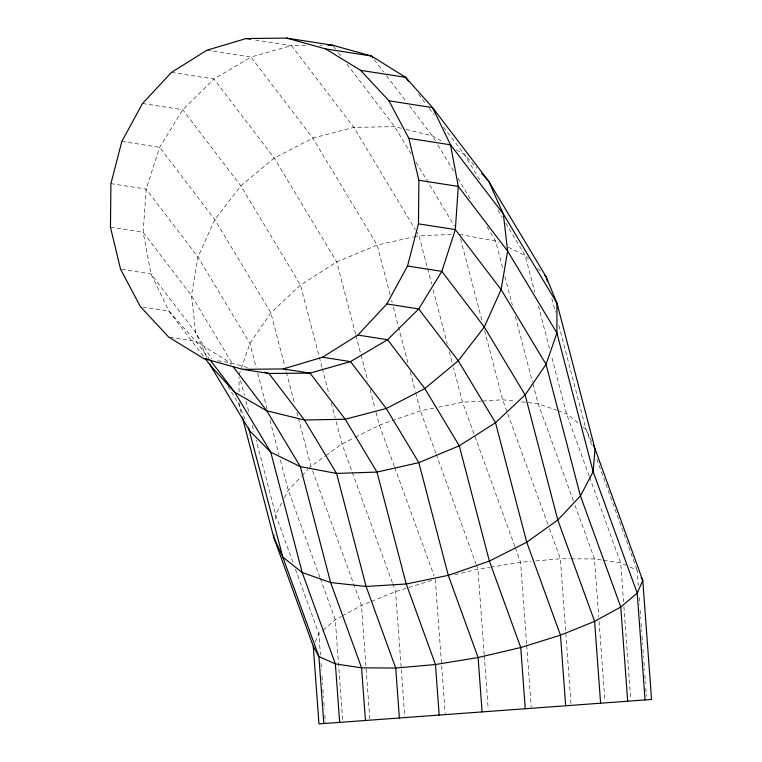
<?xml version="1.0" encoding="UTF-8"?>
<svg xmlns="http://www.w3.org/2000/svg" width="762" height="762" viewBox="0 0 762 762"><rect width="100%" height="100%" fill="white"/><g stroke="black" fill="none" stroke-linecap="round" stroke-linejoin="round"><path stroke-width="0.57" stroke-dasharray="3.81 2.86" d="M239.058 402.298L239.049 404.593L241.745 414.899M239.058 391.954L239.068 377.009M275.234 519.112L275.606 514.56L256.146 440.055M239.078 374.714L249.926 343.414L270.872 312.82L300.476 285.026L336.728 261.928L377.152 245.088L413.347 236.944M315.125 642.071L318.849 633.708L322.316 630.774M281.683 502.958L275.606 514.56L292.989 562.442M284.445 497.681L288.303 490.299L301.247 476.555M302.057 475.698L307.715 469.678M308.524 468.82L310.953 466.239L325.069 456.133M323.183 630.041L335.299 619.782L341.338 616.468M326.012 455.466L342.014 444.008L354.463 437.712M342.338 615.915L361.464 605.419L370.265 601.847M355.502 437.188L379.362 425.129L420.462 410.88L434.102 408.07M371.37 601.409L395.573 591.598L433.035 579.968M454.895 574.672L477.945 569.262L489.471 567.366M414.471 236.687L418.995 235.668L451.094 234.582M438.645 407.137L462.515 402.231L481.403 401.079M490.633 567.176L520.598 562.261L531.114 561.337M535.791 560.918L560.346 558.746L569.757 558.803M482.584 401.002L502.653 399.774L515.655 401.212M305.543 45.444L291.446 45.568L255.394 40.043M319.63 45.32L321.974 45.301M570.938 558.813L594.484 558.956L602.456 560.156M521.57 401.86L538.124 403.689L556.708 410.223M603.599 560.318L620.687 562.88L625.831 565.175M217.703 360.769L230.019 362.645L248.336 367.741M206.845 50.235L250.993 57.083L291.446 45.568L353.863 127.397L415.347 229.6M171.498 72.4L213.922 78.972L250.993 57.083L312.801 138.122L377.152 245.088L390.382 295.751M142.513 103.499L182.766 109.747L240.811 185.852L300.476 285.026L319.002 355.94M121.844 141.437L159.649 147.314L214.798 219.608L270.872 312.82L284.931 366.636M110.919 183.623L146.152 189.109L197.958 257.023L249.926 343.414L256.223 367.513M110.461 227.181L143.189 232.277L191.453 295.542L232.972 364.569M121.653 269.319L150.962 273.882L195.72 332.556L211.588 358.94M142.694 307L168.945 311.096L195.91 341.366L208.836 358.321M169.916 337.309L195.91 341.366L230.019 362.645L231.458 364.531M459.41 234.296L495.643 241.078L498.815 242.63M401.488 128.292L394.64 126.616L353.863 127.397L312.801 138.122L274.244 158.058L240.811 185.852L214.798 219.608L197.958 257.023L191.453 295.542L195.72 332.556L206.654 357.016M406.06 129.407L432.33 135.827L442.351 141.637M557.794 410.613L566.537 413.69L579.472 423.967M629.955 567.023L637.165 570.243L638.289 585.559M508.321 247.279L525.218 255.546L528.561 258.928M456.371 149.771L464.382 154.41L476.888 168.192M583.168 426.901L585.94 429.101L591.674 441.589M537.762 268.243L541.106 271.634M418.49 94.24L426.377 104.585M429.244 108.347L434.264 114.929M443.589 127.149L464.382 154.41L479.593 179.699M374.332 59.798L383.648 71.999M386.505 75.752L406.556 102.032M409.423 105.794L432.33 135.827L435.378 140.884M333.27 46.158L335.432 48.997M338.318 52.778L341.205 56.569M346.986 64.141L394.64 126.616L411.747 155.057M203.311 356.14L168.945 311.096L150.962 273.882L143.189 232.277L146.152 189.109L159.649 147.314L182.766 109.747L213.922 78.972L274.244 158.058L336.728 261.928L355.644 334.337M497.843 210.036L502.101 217.113M505.749 223.18L525.218 255.546L534.8 292.217M437.807 144.932L454.247 172.26M457.905 178.337L470.078 198.577M487.118 226.914L495.643 241.078L502.825 268.557M416.023 162.173L454.523 226.171M415.957 230.61L418.995 235.668L431.606 283.912M228.067 386.334L239.049 404.593L246.259 422.215M591.588 444.656L585.94 429.101L558.098 322.545M596.827 459.105L637.165 570.243M589.169 476.031L566.537 413.69L551.269 355.244M589.569 477.145L620.687 562.88L623.545 601.828M573.395 500.872L538.124 403.689L532.743 383.076M575.024 505.339L594.484 558.956L598.732 616.763M547.84 524.285L502.653 399.774L484.337 329.679M549.45 528.733L560.346 558.746L571.033 704.183M514.912 546.592L462.515 402.231L453.514 367.77M515.322 547.716L520.598 562.261L526.618 644.185M435.845 453.257L420.462 410.88L415.652 392.459M436.255 454.381L475.926 563.68M476.326 564.804L477.945 569.262L484.222 654.577M394.364 466.458L379.362 425.129L375.456 410.185M394.764 467.573L434.092 575.92M392.325 582.654L342.014 444.008L335.432 418.852M392.735 583.768L395.573 591.598L404.746 716.413M312.572 470.697L361.464 605.419L369.808 718.976M319.897 577.367L288.303 490.299L280.206 459.315M320.307 578.482L335.299 619.782L342.729 720.966M295.408 569.119L318.849 633.708L320.411 654.958M551.812 298.485L555.403 312.23M538.391 305.972L549.469 348.367M504.92 276.577L512.397 305.21M515.388 316.659L532.447 381.924M460.619 238.897L481.936 320.488M433.102 289.655L447.208 343.643M449.313 351.682L452.314 363.169M391.592 300.352L392.192 302.657M393.392 307.257L398.212 325.679M398.507 326.831L408.137 363.674M410.242 371.732L415.357 391.306M355.94 335.48L360.75 353.873M361.045 355.016L367.951 381.457M370.056 389.496L375.161 409.032M319.297 357.083L321.993 367.379M322.288 368.522L329.165 394.83M331.251 402.831L335.137 417.7M285.226 367.779L286.121 371.218M286.426 372.361L294.799 404.412M296.894 412.433L298.085 417.014M298.39 418.157L310.953 466.239M257.718 373.247L267.014 408.823M270.015 420.3L279.006 454.724M240.573 380.448L244.469 395.345M245.964 401.079L248.955 412.537M252.251 425.148L254.051 432.025M639.156 597.332L639.67 604.399M640.109 610.295L640.709 618.534M641.061 623.249L641.661 631.498M642.014 636.203L642.614 644.452M642.966 649.167L643.566 657.406M643.919 662.121L644.519 670.37M644.871 675.084L645.471 683.323M645.824 688.038L646.424 696.287M623.897 606.552L630.66 698.621M599.075 621.478L604.885 700.516M526.704 645.366L531.238 707.107M484.308 655.758L488.223 709.079M435.302 579.263L445.17 713.432M321.021 663.216L321.545 670.303M321.974 676.199L322.583 684.466M322.926 689.191L323.536 697.449M323.888 702.173L324.402 709.26M324.841 715.156L325.355 722.243"/><path stroke-width="1.14" d="M242.697 369.36L283.245 368.922L322.526 357.226L357.864 335.061L386.858 303.952L407.518 266.014L418.452 223.838L418.9 180.28L408.842 138.322L388.963 100.832L360.607 70.342L325.717 48.949L286.674 38.1L246.126 38.538L206.845 50.235L171.498 72.4L142.513 103.499L121.844 141.437L110.919 183.623L110.461 227.181L120.52 269.129L140.399 306.629L168.754 337.118L203.645 358.511L242.697 369.36L268.948 373.475L310.039 373.123L350.501 361.607L387.572 339.719L418.719 308.934L441.836 271.377L455.333 229.581L458.295 186.414L450.523 144.799L432.54 107.594L405.584 77.314L371.475 56.036L332.546 45.206L286.674 38.1M273.92 535.067L273.739 537.343L313.258 646.243L318.897 656.549L323.821 723.548M327.851 45.253L332.546 45.206M325.717 48.949L371.475 56.036L372.904 57.912M246.126 38.538L250.765 39.291M360.607 70.342L405.584 77.314L408.451 81.077M388.963 100.832L432.54 107.594L488.613 181.099L546.125 276.711L556.936 303.133L595.017 448.875L642.795 580.549L651.539 699.459L318.964 723.9L313.258 646.243M408.842 138.322L450.523 144.799L503.358 214.074L556.936 303.133L556.917 333.013L593.141 471.668L637.203 593.084L645.062 699.935M418.9 180.28L458.295 186.414L507.625 251.079L556.917 333.013L546.059 364.322L525.123 394.907L495.51 422.7L459.267 445.808L418.833 462.639L376.99 472.069L336.575 473.431L300.342 466.649L270.767 452.19L249.86 431.025L210.464 365.522L205.454 358.959M418.452 223.838L455.333 229.581L501.12 289.608L546.059 364.322L580.444 495.929L620.763 607.009L627.688 701.211M407.518 266.014L441.836 271.377L484.28 327.022L525.123 394.907L557.803 519.989L594.598 621.373L600.608 703.202M386.858 303.952L418.719 308.934L458.267 360.778L495.51 422.7L526.742 542.22L560.48 635.194L565.671 705.774M357.864 335.061L387.572 339.719L424.834 388.572L459.267 445.808L489.385 561.099L520.751 647.529L525.247 708.746M322.526 357.226L350.501 361.607L386.277 408.508L418.833 462.639L448.285 575.348L478.107 657.53L482.108 711.908M283.245 368.922L310.039 373.123L345.205 419.233L376.99 472.069L406.232 583.997L435.464 664.531L439.179 715.07M203.645 358.511L209.017 359.388M264.366 372.199L268.948 373.475L304.438 420.014L336.575 473.431L366.103 586.454L395.716 668.045L399.383 717.995M544.449 275.015L546.125 276.711L547.326 281.292M481.574 173.355L488.613 181.099L503.358 214.074L507.625 251.079L501.12 289.608L484.28 327.022L458.267 360.778L424.834 388.572L386.277 408.508L345.205 419.233L304.438 420.014L266.748 410.804L234.696 392.211L210.464 365.522L209.512 363.398M232.896 366.427L266.748 410.804L300.342 466.649L330.622 582.539L361.579 667.836L365.446 720.481M210.274 360.197L234.696 392.211L270.767 452.19L302.209 572.538L335.375 663.912L339.671 722.376M641.109 577.453L642.795 580.549L637.203 593.084L620.763 607.009L594.598 621.373L560.48 635.194L520.751 647.529L478.107 657.53L435.464 664.531L395.716 668.045L361.579 667.836L335.375 663.912L318.897 656.549L282.807 557.127L273.739 537.343L242.345 417.185M593.103 444.713L595.017 448.875L593.141 471.668L580.444 495.929L557.803 519.989L526.742 542.22L489.385 561.099L448.285 575.348L406.232 583.997L366.103 586.454L330.622 582.539L302.209 572.538L282.807 557.127L248.507 427.72"/></g></svg>
